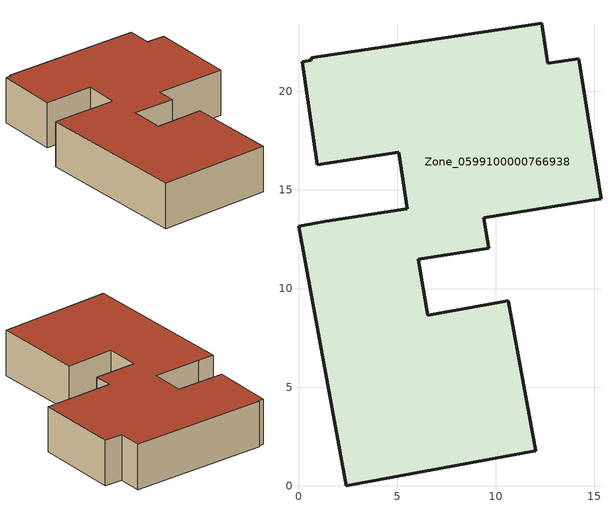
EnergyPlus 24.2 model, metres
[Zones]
Zone_0599100000766938
 floor ground (C_G): 5.08,16.91 0.96,16.29 0.18,21.5 0.66,21.57 0.64,21.7 12.33,23.45 12.65,21.43 14.2,21.65 15.34,14.55 9.4,13.59 9.65,12.06 6.08,11.48 6.54,8.65 10.64,9.38 12.02,1.77 2.42,0 0,13.17 1.39,13.43 5.51,14.05 z0
 wall outside (C_F): 2.42,0 12.02,1.77 10.64,9.38 6.54,8.65 6.08,11.48 9.65,12.06 9.4,13.59 15.34,14.55 14.2,21.65 12.65,21.43 12.33,23.45 0.64,21.7 0.66,21.57 0.18,21.5 0.96,16.29 5.08,16.91 5.51,14.05 1.39,13.43 0,13.17 2.42,0 z0:3.95
 roof outside (C_R): 0.64,21.7 0.66,21.57 0.18,21.5 0.96,16.29 5.08,16.91 5.51,14.05 1.39,13.43 0,13.17 2.42,0 12.02,1.77 10.64,9.38 6.54,8.65 6.08,11.48 9.65,12.06 9.4,13.59 15.34,14.55 14.2,21.65 12.65,21.43 12.33,23.45 z3.95
[BUILDING]
Pand.0599100000766938: North Axis=0; Terrain=City; Loads Convergence Tolerance Value=0.04; Temperature Convergence Tolerance Value=0.4; Solar Distribution=FullExterior; Maximum Number of Warmup Days=25; Minimum Number of Warmup Days=1
[Site:Location]
Rotterdam.The.Hague.AP_ZH_NLD Design_Conditions: Latitude=51.96; Longitude=4.45; Time Zone=1; Elevation=-4.5
[SITE:GROUNDTEMPERATURE:BUILDINGSURFACE]
18, 18, 18, 18, 18, 18, 18, 18, 18, 18, 18, 18
[MATERIAL] Thermal Absorptance=0.9; Solar Absorptance=0.7; Visible Absorptance=0.7
Name | Roughness | Thickness | Conductivity | Density | Specific Heat
G.D.1965 | MediumSmooth | 0.15 | 1 | 540 | 1210
F.D.1965 | Rough | 0.3 | 0.857143 | 1920 | 840
R.D.1965 | MediumRough | 0.2 | 0.08 | 1500 | 1000
[CONSTRUCTION]
C_G: G.D.1965
C_F: F.D.1965
C_R: R.D.1965
[ZONE]
Zone_0599100000766938: Type=1; Multiplier=1; Ceiling Height=Autocalculate; Volume=Autocalculate; Floor Area=autocalculate; Part of Total Floor Area=Yes
[ZONEINFILTRATION:DESIGNFLOWRATE]
Infil_Zone_0599100000766938: Zone or ZoneList or Space or SpaceList=Zone_0599100000766938; Schedule=AlwaysOn; Design Flow Rate Calculation Method=Flow/Area; Flow Rate per Floor Area=0.0042; Constant Term Coefficient=1; Temperature Term Coefficient=0; Velocity Term Coefficient=0; Velocity Squared Term Coefficient=0
[HVACTEMPLATE:ZONE:IDEALLOADSAIRSYSTEM]
Zone_0599100000766938: Maximum Heating Supply Air Temperature=50; Minimum Cooling Supply Air Temperature=13; Maximum Heating Supply Air Humidity Ratio=0.0156; Minimum Cooling Supply Air Humidity Ratio=0.0077; Heating Limit=NoLimit; Cooling Limit=NoLimit; Dehumidification Control Type=ConstantSensibleHeatRatio; Cooling Sensible Heat Ratio=0.7; Dehumidification Setpoint=60; Humidification Control Type=None; Humidification Setpoint=30; Outdoor Air Method=None; Outdoor Air Flow Rate per Person=0.00944; Outdoor Air Flow Rate per Zone Floor Area=0; Outdoor Air Flow Rate per Zone=0; Demand Controlled Ventilation Type=None; Outdoor Air Economizer Type=NoEconomizer; Heat Recovery Type=None; Sensible Heat Recovery Effectiveness=0.7; Latent Heat Recovery Effectiveness=0.65
[ZONECONTROL:THERMOSTAT]
ThermostatControl_Zone_0599100000766938: Zone or ZoneList=Zone_0599100000766938; Control Type Schedule=DualSetpointControlType; Control 1=Thermostat_Zone_0599100000766938; Temperature Difference Between Cutout And Setpoint=0
[THERMOSTATSETPOINT:DUALSETPOINT]
Thermostat_Zone_0599100000766938: Heating Setpoint Temperature Schedule=HeatingSetpoint_Zone_0599100000766938; Cooling Setpoint Temperature Schedule=CoolingSetpoint_Zone_0599100000766938
[SCHEDULE:COMPACT]
HeatingSetpoint_Zone_0599100000766938: Through: 12/31, For: AllDays, Until: 24:00, 21
CoolingSetpoint_Zone_0599100000766938: Through: 12/31, For: AllDays, Until: 24:00, 24
DualSetpointControlType: Through: 12/31, For: AllDays, Until: 24:00, 4
AlwaysOn: Through: 12/31, For: AllDays, Until: 24:00, 1
